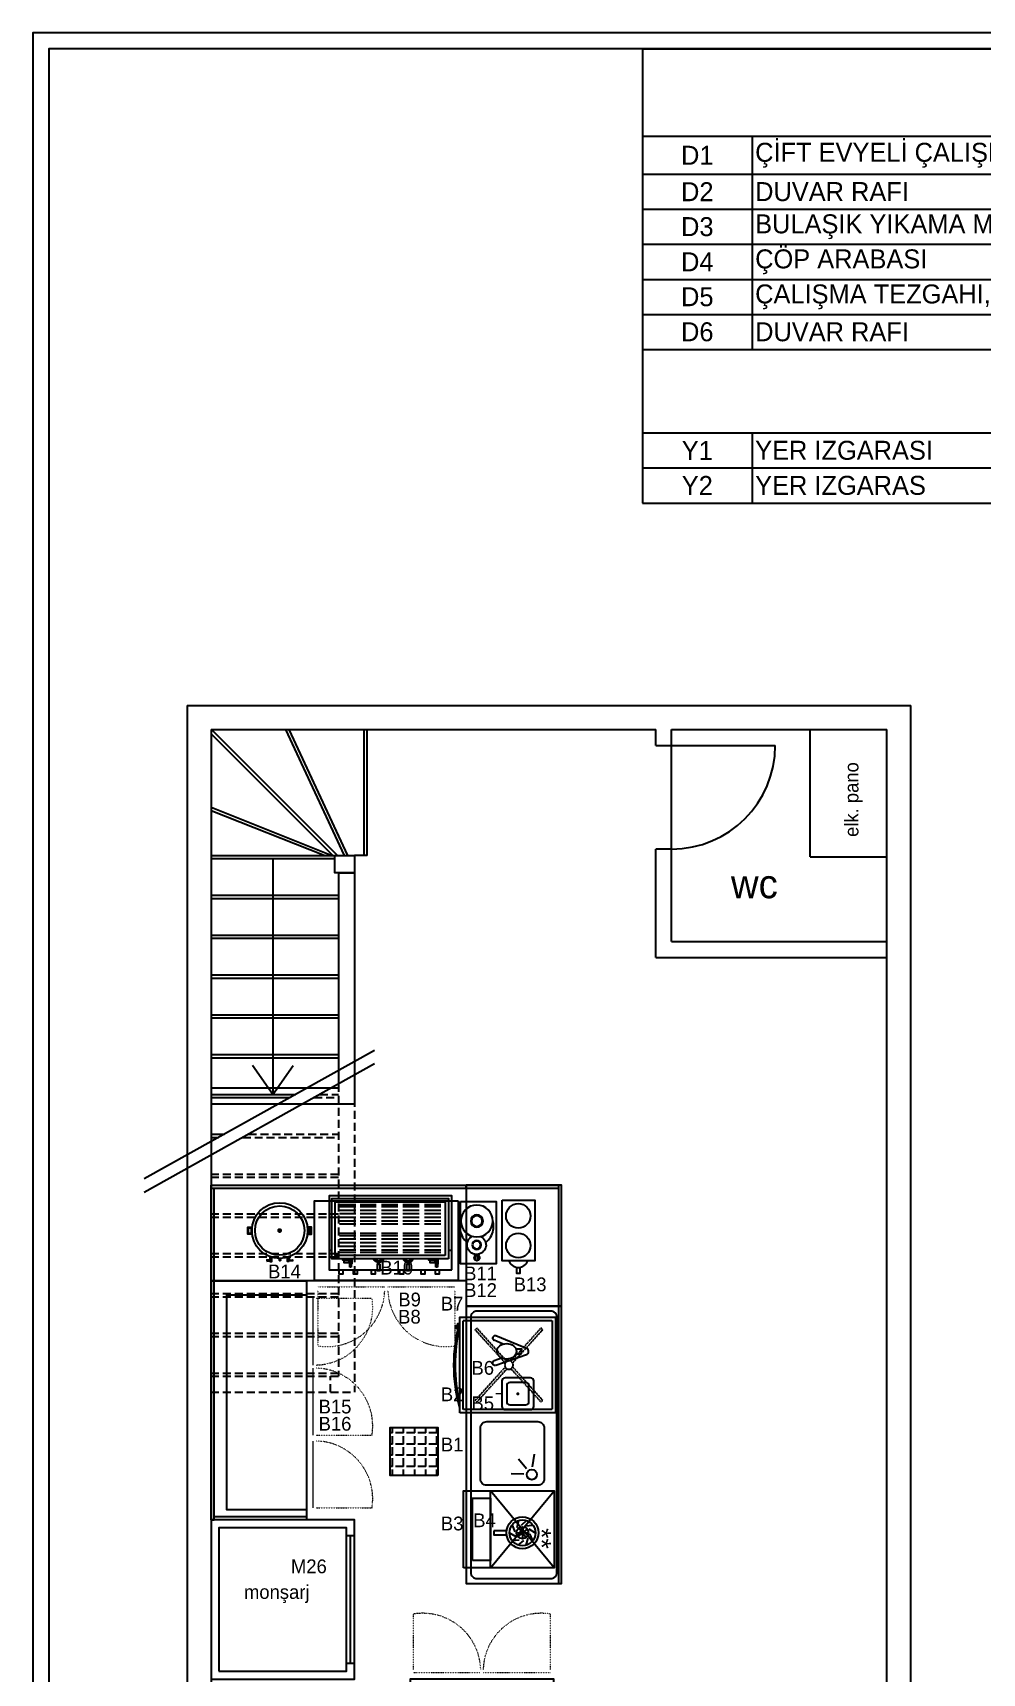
# Model space of a CAD drawing. Header units: millimetres. Extents: x 3962 to 6237, y -121 to 1593.
# Drawn here: x 4125 to 4720, y 434 to 1463 of the extents above; entities that cross this region are included whole.
import ezdxf
from ezdxf.enums import TextEntityAlignment as Align

# ---------------------------------------------------------------- set-up
doc = ezdxf.new("R2010")
doc.units = ezdxf.units.MM
doc.linetypes.add('DASHED', pattern=[0.75, 0.5, -0.25])
doc.linetypes.add('DOT', pattern=[0.25, 0, -0.25])
for name, color, linetype in [('-DWG_ANA', 7, 'Continuous'), ('0D', 1, 'Continuous'), ('0T', 7, 'Continuous'), ('AK', 7, 'Continuous'), ('S2000-002 Çizgi', 7, 'Continuous'), ('Sktürk ANTET', 7, 'Continuous')]:
    doc.layers.add(name, color=color, linetype=linetype)
doc.layers.add('-DWG_DETAY1', color=7, linetype='Continuous', lineweight=9)
doc.layers.add('-DWG_DETAY4', color=7, linetype='DOT', lineweight=18)
doc.styles.add('SKTÜRK', font='GOTHIC.TTF', dxfattribs={"height": 11})
doc.styles.get("Standard").update_dxf_attribs({"font": 'arial.ttf'})
doc.styles.add('TAKSİM', font='GOTHIC.TTF', dxfattribs={"height": 20})

# ---------------------------------------------------------------- blocks, each defined once
blk = doc.blocks.new('A$C5DCB4559')
at = {"color": 252}
for p, q in [((118.4, 337), (42, 413.4)), ((121.3, 337), (42.3, 416)), ((125.8, 337), (89, 416)), ((127.8, 337), (91, 416)), ((138, 337), (138, 416)), ((140, 337), (140, 416)), ((117.4, 337), (42, 367.1)), ((112.9, 337), (42, 365)), ((42, 337), (122, 337)), ((42, 335), (119.6, 335)), ((80.8, 335), (80.8, 187)), ((140, 337), (132, 337)), ((122, 326), (122, 191)), ((122, 326), (132, 326)), ((132, 326), (132, 181)), ((42, 312), (122, 312)), ((42, 310), (122, 310)), ((42, 287), (122, 287)), ((42, 285), (122, 285)), ((42, 262), (122, 262)), ((42, 260), (122, 260)), ((42, 237), (122, 237)), ((42, 235), (122, 235)), ((144.6, 214.6), (0, 133.9)), ((144.6, 206.1), (0, 125.4)), ((42, 212), (122, 212)), ((42, 210), (122, 210)), ((80.8, 187), (68, 205.2)), ((80.8, 187), (93.6, 205.2)), ((42, 191), (122, 191)), ((42, 187), (95.2, 187)), ((42, 185), (91.6, 185)), ((42, 181), (132, 181)), ((42, 162), (50.4, 162)), ((42, 160), (46.8, 160))]:
    blk.add_line(p, q, dxfattribs=at)
blk.add_lwpolyline([(132, 326), (119.6, 326), (119.6, 337), (132, 337)], close=True, dxfattribs=at)
at = {"layer": 'S2000-002 Çizgi', "color": 252, "linetype": 'DASHED', "ltscale": 10}
for p, q in [((132, 199.1), (132, 0)), ((110.3, 187), (122, 187)), ((122, 193.5), (122, 10)), ((106.7, 185), (122, 185)), ((61.9, 160), (122, 160)), ((65.5, 162), (122, 162)), ((42, 137), (122, 137)), ((42, 135), (122, 135)), ((42, 112), (122, 112)), ((42, 110), (122, 110)), ((42, 87), (122, 87)), ((42, 85), (122, 85)), ((42, 62), (122, 62)), ((42, 60), (122, 60)), ((42, 37), (122, 37)), ((42, 35), (122, 35)), ((42, 12), (122, 12)), ((42, 10), (122, 10)), ((117, 10), (122, 10)), ((117, 0), (117, 10)), ((42, 0), (132, 0))]:
    blk.add_line(p, q, dxfattribs=at)
blk = doc.blocks.new('espresso_2grup')
at = {"layer": '0D'}
for p, q in [((-21.3, 15.5), (-31.6, 15.5)), ((-31.6, 14), (-21.3, 14)), ((-31.6, 11.8), (-21.3, 11.8)), ((-7.8, 15.5), (-18.1, 15.5)), ((-18.1, 14), (-7.8, 14)), ((-18.1, 11.8), (-7.8, 11.8)), ((5.6, 15.5), (-4.6, 15.5)), ((-4.6, 14), (5.6, 14)), ((-4.6, 11.8), (5.6, 11.8)), ((19.1, 15.5), (8.9, 15.5)), ((8.9, 14), (19.1, 14)), ((8.9, 11.8), (19.1, 11.8)), ((32, 15.5), (21.7, 15.5)), ((21.7, 14), (32, 14)), ((21.7, 11.8), (32, 11.8)), ((-31.6, 9.6), (-21.3, 9.6)), ((-31.6, 7.4), (-21.3, 7.4)), ((-31.6, 5.1), (-21.3, 5.1)), ((-31.6, 3.3), (-21.3, 3.3)), ((-18.1, 9.6), (-7.8, 9.6)), ((-18.1, 7.4), (-7.8, 7.4)), ((-18.1, 5.1), (-7.8, 5.1)), ((-18.1, 3.3), (-7.8, 3.3)), ((-4.6, 9.6), (5.6, 9.6)), ((-4.6, 7.4), (5.6, 7.4)), ((-4.6, 5.1), (5.6, 5.1)), ((-4.6, 3.3), (5.6, 3.3)), ((8.9, 9.6), (19.1, 9.6)), ((8.9, 7.4), (19.1, 7.4)), ((8.9, 5.1), (19.1, 5.1)), ((8.9, 3.3), (19.1, 3.3)), ((21.7, 9.6), (32, 9.6)), ((21.7, 7.4), (32, 7.4)), ((21.7, 5.1), (32, 5.1)), ((21.7, 3.3), (32, 3.3)), ((-21.3, -2.4), (-31.6, -2.4)), ((-31.6, -4.1), (-21.3, -4.1)), ((-31.6, -6.3), (-21.3, -6.3)), ((-31.6, -8.6), (-21.3, -8.6)), ((-7.8, -2.4), (-18.1, -2.4)), ((-18.1, -4.1), (-7.8, -4.1)), ((-18.1, -6.3), (-7.8, -6.3)), ((-18.1, -8.6), (-7.8, -8.6)), ((5.6, -2.4), (-4.6, -2.4)), ((-4.6, -4.1), (5.6, -4.1)), ((-4.6, -6.3), (5.6, -6.3)), ((-4.6, -8.6), (5.6, -8.6)), ((19.1, -2.4), (8.9, -2.4)), ((8.9, -4.1), (19.1, -4.1)), ((8.9, -6.3), (19.1, -6.3)), ((8.9, -8.6), (19.1, -8.6)), ((32, -2.4), (21.7, -2.4)), ((21.7, -4.1), (32, -4.1)), ((21.7, -6.3), (32, -6.3)), ((21.7, -8.6), (32, -8.6)), ((-31.6, -10.8), (-21.3, -10.8)), ((-31.6, -13), (-21.3, -13)), ((-31.6, -14.6), (-21.3, -14.6)), ((-18.1, -10.8), (-7.8, -10.8)), ((-18.1, -13), (-7.8, -13)), ((-18.1, -14.6), (-7.8, -14.6)), ((-4.6, -10.8), (5.6, -10.8)), ((-4.6, -13), (5.6, -13)), ((-4.6, -14.6), (5.6, -14.6)), ((8.9, -10.8), (19.1, -10.8)), ((8.9, -13), (19.1, -13)), ((8.9, -14.6), (19.1, -14.6)), ((21.7, -10.8), (32, -10.8)), ((21.7, -13), (32, -13)), ((21.7, -14.6), (32, -14.6))]:
    blk.add_line(p, q, dxfattribs=at)
for centre in [(-11.1, -17), (7.4, -17)]:
    blk.add_arc(centre, 2.96, 212.0817, 327.9183, dxfattribs=at)
at = {"layer": '0T'}
for p, q in [((-38.5, -13.3), (-36.4, -13.3)), ((-29.8, -18.5), (-29.8, -21.6)), ((-28.9, -18.5), (-29.8, -18.5)), ((-28.9, -21.2), (-28.9, -18.5)), ((24.2, -18.5), (24.2, -21.6)), ((25.1, -18.5), (24.2, -18.5)), ((25.1, -21.2), (25.1, -18.5)), ((36.7, -13.3), (38.5, -13.3)), ((-29.4, -22), (-29.4, -23.8)), ((-29.4, -23.8), (-28.5, -23.8)), ((-28.5, -23.8), (-28.5, -21.6)), ((24.6, -22), (24.6, -23.8)), ((24.6, -23.8), (25.5, -23.8)), ((25.5, -23.8), (25.5, -21.6))]:
    blk.add_line(p, q, dxfattribs=at)
for points in [[(-38.5, -25.5), (-38.5, 21), (38.5, 21), (38.5, -25.5)], [(-36.4, -18.5), (36.7, -18.5), (36.7, 19.3), (-36.4, 19.3)], [(-34.4, -16.5), (34.7, -16.5), (34.7, 17.3), (-34.4, 17.3)], [(-28.8, -18.5), (-28.8, -19.3), (-24.1, -19.3), (-24.1, -18.5)], [(-27.8, -19.3), (-27.8, -21), (-25, -21), (-25, -19.3)], [(-11.5, -20.6), (-11.5, -21.8), (-10.6, -21.8), (-10.6, -20.6)], [(7, -20.6), (7, -21.8), (7.9, -21.8), (7.9, -20.6)], [(25.2, -18.5), (25.2, -19.3), (29.9, -19.3), (29.9, -18.5)], [(26.2, -19.3), (26.2, -21), (29.1, -21), (29.1, -19.3)], [(-30.6, -25.5), (-30.6, -28.1), (-28.3, -28.1), (-28.3, -25.5)], [(-21.6, -25.5), (-21.6, -28.1), (-19.2, -28.1), (-19.2, -25.5)], [(-11.8, -21.8), (-11.8, -26), (-10.2, -26), (-10.2, -21.8)], [(-8.1, -25.5), (-8.1, -28.1), (-5.8, -28.1), (-5.8, -25.5)], [(6.6, -21.8), (6.6, -26), (8.2, -26), (8.2, -21.8)], [(9.7, -25.5), (9.7, -28.1), (12, -28.1), (12, -25.5)], [(20.8, -25.5), (20.8, -28.1), (23.2, -28.1), (23.2, -25.5)], [(29.9, -25.5), (29.9, -28.1), (32.2, -28.1), (32.2, -25.5)]]:
    blk.add_lwpolyline(points, close=True, dxfattribs=at)
for centre, radius, start, end in [((-11.1, -17), 3.7, 205.1444, 334.8556), ((7.4, -17), 3.7, 205.1444, 334.8556), ((-29.6, -21.6), 0.2, 180, 265.8055), ((-29.6, -22), 0.2, 0, 85.8055), ((24.4, -21.6), 0.2, 180, 265.8055), ((24.4, -22), 0.2, 0, 85.8055), ((25.3, -21.2), 0.2, 180, 265.8058), ((25.3, -21.6), 0.2, 0, 85.8058)]:
    blk.add_arc(centre, radius, start, end, dxfattribs=at)
at = {"layer": 'AK'}
for centre, start, end in [((-28.7, -21.2), 180, 265.8058), ((-28.7, -21.6), 0, 85.8058)]:
    blk.add_arc(centre, 0.2, start, end, dxfattribs=at)
blk = doc.blocks.new('degirmen')
at = {"layer": '0D'}
for points in [[(1.3, -14.3), (1.3, -14.9), (-1.5, -14.9), (-1.5, -14.3)], [(-0.8, -14.9), (-0.8, -17.3), (-1.1, -17.3), (-1.1, -14.9)], [(0.9, -14.9), (0.9, -17.3), (0.6, -17.3), (0.6, -14.9)]]:
    blk.add_lwpolyline(points, dxfattribs=at)
for centre, radius in [((-0.1, 6.5), 3.87), ((-0.1, 6.5), 3.35), ((0.1, -8.5), 2.81), ((0.1, -8.5), 2.45)]:
    blk.add_circle(centre, radius, dxfattribs=at)
for start, end in [(127.2241, 54.179), (65.4662, 115.7795)]:
    blk.add_arc((-0.1, -16.8), 1.65, start, end, dxfattribs=at)
at = {"layer": '0T'}
for points in [[(-5.7, -7, -0.054984), (-7.4, -5.4, -0.093867), (-9.7, -1.6, -0.088672), (-10.6, 3, -0.067491), (-10.1, 6.6, -0.093867)], [(9.9, 7.5, -0.085751), (10.7, 3, -0.088672), (9.8, -1.6, -0.093867), (7.6, -5.4, -0.054985), (5.8, -7, -0.109161)]]:
    blk.add_lwpolyline(points, format="xyb", dxfattribs=at)
blk.add_circle((-0.1, 6.5), 10, dxfattribs=at)
blk.add_arc((0.1, -8.5), 5.95, 115.6161, 65.321, dxfattribs=at)
blk = doc.blocks.new('A$C723D60DA')
at = {"layer": 'S2000-002 Çizgi'}
for points in [[(0, 3.7), (60, 3.7), (60, 63.7), (0, 63.7)], [(53.2, 2.2), (54.6, 2.2), (54.6, 0.7), (53.2, 0.7)]]:
    blk.add_lwpolyline(points, close=True, dxfattribs=at)
at = {"layer": 'S2000-002 Çizgi', "linetype": 'DASHED', "ltscale": 0.5}
blk.add_lwpolyline([(2, 5.7), (58, 5.7), (58, 61.7), (2, 61.7)], close=True, dxfattribs=at)
for points in [[(6.8, 54.6), (7.9, 55.7)], [(6.8, 54.6), (27.7, 35.8)], [(7.9, 55.7), (28.7, 36.9)], [(31.4, 36.9), (52.1, 55.7)], [(32.4, 35.9), (53.2, 54.6)], [(52.1, 55.7), (53.2, 54.6)], [(27.6, 33.2), (6.8, 14.4)], [(28.6, 32.1), (7.9, 13.4)], [(31.3, 32.2), (52.1, 13.4)], [(32.3, 33.2), (53.2, 14.4)], [(7.9, 13.4), (6.8, 14.4)], [(52.1, 13.4), (53.2, 14.4)]]:
    blk.add_lwpolyline(points, dxfattribs=at)
at = {"layer": 'S2000-002 Çizgi'}
for points in [[(52.2, 3.2), (52.2, 3.7), (55.9, 3.7)], [(55.9, 3.3), (55.9, 2.2), (52.2, 2.2)]]:
    blk.add_lwpolyline(points, dxfattribs=at)
at = {"layer": 'S2000-002 Çizgi', "linetype": 'DASHED', "ltscale": 0.5}
blk.add_circle((30, 34.5), 2.67, dxfattribs=at)
at = {"layer": 'S2000-002 Çizgi'}
for centre, radius, start, end in [((29.9, 100.6), 100.6, 254.4941, 285.5059), ((29.9, 109.5), 108.5, 257.2819, 282.7181)]:
    blk.add_arc(centre, radius, start, end, dxfattribs=at)
blk = doc.blocks.new('A$C3C3A6592')
at = {"layer": 'S2000-002 Çizgi'}
for points in [[(0, 57), (48.3, 16.9)], [(0, 16.9), (48.3, 57)], [(0, 16.9), (48.3, 16.9)]]:
    blk.add_lwpolyline(points, dxfattribs=at)
for points in [[(0, 0), (48.3, 0), (48.3, 57), (0, 57)], [(4.6, 5.6), (43.7, 5.6), (43.7, 16.9), (4.6, 16.9)]]:
    blk.add_lwpolyline(points, close=True, dxfattribs=at)
blk.add_text('**', height=12, dxfattribs=at).set_placement((11.9, 43))
blk = doc.blocks.new('A$C0D0247C1')
at = {"layer": 'S2000-002 Çizgi'}
for points in [[(2, 0), (18, 0, 0.414214), (20, 2), (20, 18, 0.414214), (18, 20), (2, 20, 0.414214), (0, 18), (0, 2, 0.414214)], [(5, 3), (15, 3, 0.414214), (17, 5), (17, 15, 0.414214), (15, 17), (5, 17, 0.414214), (3, 15), (3, 5, 0.414214)]]:
    blk.add_lwpolyline(points, format="xyb", close=True, dxfattribs=at)
at = {"layer": 'S2000-002 Çizgi', "const_width": 1}
blk.add_lwpolyline([(9.5, 10.1, 1), (10.5, 10.1, 1)], format="xyb", close=True, dxfattribs=at)
blk.add_lwpolyline([(20, 10), (23.9, 10)], dxfattribs=at)
blk = doc.blocks.new('A$C4AF1199D')
at = {"layer": 'S2000-002 Çizgi'}
for points in [[(2.4, 20.6), (5.4, 17.1)], [(5.4, 24.6), (5.8, 20)], [(7.7, 21), (12.4, 15.2)], [(10.2, 26.1), (7.8, 22.2)], [(10.2, 21.2), (10, 14.2)], [(14.9, 24.5), (10.7, 22.7)], [(17.8, 20.4), (13.4, 21.5)], [(2.3, 15.6), (6.8, 14.5)], [(5.2, 11.5), (9.5, 13.3)], [(6.3, 18), (13.8, 18)], [(12.6, 19.9), (7.1, 15.7)], [(10, 9.9), (12.4, 13.8)], [(14.8, 11.4), (14.4, 16)], [(17.8, 15.4), (14.8, 18.9)]]:
    blk.add_lwpolyline(points, dxfattribs=at)
blk.add_lwpolyline([(8.8, 0), (11.3, 0), (11.3, 8), (8.8, 8)], close=True, dxfattribs=at)
for radius in [10, 8.12, 3.75]:
    blk.add_circle((10, 18), radius, dxfattribs=at)
blk = doc.blocks.new('A$C7D36761A')
at = {"layer": 'S2000-002 Çizgi'}
for points in [[(2.8, 21.4), (4.5, 16.8, 0.691141)], [(0, 20.5), (6.6, 1.2, 0.691141), (10.4, 1.1), (18.3, 20.3)]]:
    blk.add_lwpolyline(points, format="xyb", dxfattribs=at)
for points in [[(13.1, 15.7), (15.5, 21.4)], [(7.1, 7.7), (7.1, 4.4)], [(7.1, 4.4), (10.1, 4.4)], [(10.1, 7.7), (10.1, 4.4)]]:
    blk.add_lwpolyline(points, dxfattribs=at)
for centre, start, end in [((1.4, 21), 18.9768, 198.9768), ((16.9, 20.9), 337.5765, 157.5765)]:
    blk.add_arc(centre, 1.5, start, end, dxfattribs=at)
blk.add_ellipse((8.6, 13.6), major_axis=(0, -6.18), ratio=0.781319, dxfattribs=at)
blk = doc.blocks.new('A$C199769C9')
at = {"layer": 'S2000-002 Çizgi'}
for points in [[(2.5, 17.2), (0, 17.2), (0, 21.7), (2.5, 21.7)], [(2, 17.7), (0.5, 17.7), (0.5, 21.2), (2, 21.2)], [(37.5, 17.2), (40, 17.2), (40, 21.7), (37.5, 21.7)], [(38, 17.7), (39.5, 17.7), (39.5, 21.2), (38, 21.2)], [(12, 0.2), (14.6, 0.4), (14.6, 1), (12, 1.2)], [(28, 0.2), (25.4, 0.4), (25.4, 1), (28, 1.2)]]:
    blk.add_lwpolyline(points, close=True, dxfattribs=at)
at = {"layer": 'S2000-002 Çizgi', "const_width": 1.5}
blk.add_lwpolyline([(19.2, 19.5, 1), (20.7, 19.5, 1)], format="xyb", close=True, dxfattribs=at)
at = {"layer": 'S2000-002 Çizgi'}
for points in [[(13.9, 3.1), (13.9, 1.1)], [(13.9, 0), (15, 0), (15, 2.7)], [(13.9, 0.4), (13.9, 0)], [(20, 1.5), (20, 2)], [(26, 0), (24.9, 0), (24.9, 2.7)], [(26, 3), (26, 1.1)], [(26, 0.4), (26, 0)]]:
    blk.add_lwpolyline(points, dxfattribs=at)
for centre, radius in [((20, 19.5), 17.5), ((20, 19.5), 15.5), ((20.1, 1), 0.469)]:
    blk.add_circle(centre, radius, dxfattribs=at)
blk = doc.blocks.new('A$C3DDB3116')
at = {"layer": 'S2000-002 Çizgi'}
blk.add_lwpolyline([(0, 45.9), (20.5, 45.9), (20.5, 7.9), (0, 7.9), (0, 45.9)], dxfattribs=at)
blk.add_lwpolyline([(9.3, 3.7), (11.2, 3.7), (11.2, 0), (9.3, 0)], close=True, dxfattribs=at)
for centre in [(10.2, 36.1), (10.2, 17.5)]:
    blk.add_circle(centre, 7.7, dxfattribs=at)
blk.add_arc((10.2, 10.1), 6.37, 199.6345, 340.3655, dxfattribs=at)
blk = doc.blocks.new('A$C30E34DD5')
at = {"layer": '-DWG_DETAY4', "color": 0}
for p, q in [((30.5, 37.5), (72.5, 37.5)), ((74.5, 37.5), (116.5, 37.5))]:
    blk.add_line(p, q, dxfattribs=at)
for points in [[(30.5, 35.5), (30.5, 0.5, 0.454885), (72.5, 35.5, 0.414214)], [(116.5, 35.5), (116.5, 0.5, -0.454885), (74.5, 35.5, -0.414214)]]:
    blk.add_lwpolyline(points, format="xyb", dxfattribs=at)
blk.add_lwpolyline([(118.5, 91.5), (118.5, 41.5), (28.5, 41.5), (28.5, 91.5)], close=True)
blk = doc.blocks.new('A$C652165CA')
at = {"layer": '-DWG_ANA', "color": 0}
blk.add_lwpolyline([(28.5, 0), (28.5, 50), (163.5, 50), (163.5, 0)], close=True, dxfattribs=at)
at = {"layer": '-DWG_DETAY1', "color": 0}
for p, q in [((72.5, 54), (30.5, 54)), ((116.5, 54), (74.5, 54)), ((162.2, 54), (120.2, 54))]:
    blk.add_line(p, q, dxfattribs=at)
at = {"layer": '-DWG_DETAY4', "color": 0}
for points in [[(30.5, 56), (30.5, 91, -0.454885), (72.5, 56, -0.414214)], [(116.5, 56), (116.5, 91, 0.454885), (74.5, 56, 0.414214)], [(162.2, 56), (162.2, 91, 0.454885), (120.2, 56, 0.414214)]]:
    blk.add_lwpolyline(points, format="xyb", dxfattribs=at)
blk = doc.blocks.new('*T69')
at = {"color": 0, "linetype": 'ByBlock', "lineweight": -2, "transparency": 16777216}
for p, q in [((0, 0), (798.6, 0)), ((0, 0), (0, -285.1)), ((798.6, 0), (798.6, -285.1)), ((0, -54.9), (798.6, -54.9)), ((68.8, -54.9), (68.8, -188.7)), ((589.3, -54.9), (589.3, -188.7)), ((736, -54.9), (736, -188.7)), ((0, -78.7), (798.6, -78.7)), ((0, -100.7), (798.6, -100.7)), ((0, -122.7), (798.6, -122.7)), ((0, -144.7), (798.6, -144.7)), ((0, -166.7), (798.6, -166.7)), ((0, -188.7), (798.6, -188.7)), ((0, -241.1), (798.6, -241.1)), ((68.8, -241.1), (68.8, -285.1)), ((589.3, -241.1), (589.3, -285.1)), ((736, -241.1), (736, -285.1)), ((0, -263.1), (798.6, -263.1)), ((0, -285.1), (798.6, -285.1))]:
    blk.add_line(p, q, dxfattribs=at)
at = {"color": 0, "transparency": 16777216, "style": 'SKTÜRK'}
for s, insert, char_height, width, attachment_point in [('D- BULAŞIK YIKAMA', (399.3, -27.5), 19.857, 794.584, 5), ('D1', (34.4, -66.8), 11.91, 64.792, 5), ('ÇİFT EVYELİ ÇALIŞMA TEZGAHI', (70.7, -66.8), 11.914, 516.554, 4), ('1', (767.3, -66.8), 11.9, 58.613, 5), ('D2', (34.4, -89.7), 11.91, 64.792, 5), ('DUVAR RAFI', (70.7, -89.7), 11.91, 516.554, 4), ('1', (767.3, -89.7), 11.9, 58.613, 5), ('BULAŞIK YIKAMA MAKİNASI', (70.7, -111.7), 11.914, 516.554, 4), ('D3', (34.4, -111.7), 11.91, 64.792, 5), ('1', (767.3, -111.7), 11.9, 58.613, 5), ('ÇÖP ARABASI', (70.7, -133.7), 11.914, 516.554, 4), ('D4', (34.4, -133.7), 11.91, 64.792, 5), ('1', (767.3, -133.7), 11.9, 58.613, 5), ('D5', (34.4, -155.7), 11.91, 64.792, 5), ('ÇALIŞMA TEZGAHI, TABAN VE ARA RAFLI', (70.7, -155.7), 11.914, 516.554, 4), ('1', (767.3, -155.7), 11.9, 58.613, 5), ('D6', (34.4, -177.7), 11.91, 64.792, 5), ('DUVAR RAFI', (70.7, -177.7), 11.91, 516.554, 4), ('1', (767.3, -177.7), 11.9, 58.613, 5), ('Y- YER IZGARASI', (399.3, -214.9), 19.857, 794.584, 5), ('Y1', (34.4, -252.1), 11.91, 64.792, 5), ('YER IZGARASI', (70.7, -252.1), 11.914, 516.554, 4), ('2', (767.3, -252.1), 11.9, 58.613, 5), ('Y2', (34.4, -274.1), 11.91, 64.792, 5), ('YER IZGARAS', (70.7, -274.1), 11.914, 516.554, 4), ('3', (767.3, -274.1), 11.9, 58.613, 5)]:
    blk.add_mtext(s, dxfattribs=dict(at, insert=insert, char_height=char_height, width=width, attachment_point=attachment_point))

msp = doc.modelspace()

# ---------------------------------------------------------------- hatches: boundary and pattern name
h = msp.add_hatch()
h.set_pattern_fill('ANGLE', color=256)
h.set_pattern_definition([(180, (12536.626, -2153.6886), (0, 6.985), [5.08, -1.905]), (90, (12536.626, -2153.6886), (6.985, 4e-16), [5.08, -1.905])])
h.paths.add_polyline_path([(4348.8, 587.8), (4378.8, 587.8), (4378.8, 557.8), (4348.8, 557.8)])

# ---------------------------------------------------------------- linework, layer by layer
for p, q in [((4221.4, 1041), (4221.4, 286)), ((4221.4, 1041), (4675.4, 1041)), ((4675.4, 286), (4675.4, 1041)), ((4236.4, 1026), (4236.4, 301)), ((4236.4, 1026), (4515.4, 1026)), ((4515.4, 1016), (4515.4, 1026)), ((4525.4, 1026), (4660.4, 1026)), ((4525.4, 893), (4525.4, 1026)), ((4612.4, 946), (4612.4, 1026)), ((4660.4, 301), (4660.4, 1026)), ((4515.4, 1016), (4590.4, 1016)), ((4515.4, 883), (4515.4, 951)), ((4525.4, 951), (4515.4, 951)), ((4612.4, 946), (4660.4, 946)), ((4525.4, 893), (4660.4, 893)), ((4515.4, 883), (4660.4, 883)), ((4321.4, 520), (4326.4, 520)), ((4323.9, 440), (4323.9, 520)), ((4321.4, 440), (4326.4, 440))]:
    msp.add_line(p, q)
for points in [[(4236.4, 740), (4396.4, 740), (4396.4, 680), (4236.4, 680)], [(4396.4, 738), (4236.4, 738), (4236.4, 740), (4396.4, 740)], [(4238.4, 738), (4236.4, 738), (4236.4, 680), (4238.4, 680)], [(4396.4, 664), (4456.4, 664), (4456.4, 740), (4396.4, 740)], [(4454.4, 738), (4396.4, 738), (4396.4, 740), (4454.4, 740)], [(4454.4, 664), (4456.4, 664), (4456.4, 740), (4454.4, 740)], [(4393, 729.8), (4415.4, 729.8), (4415.4, 690.6), (4393, 690.6)], [(4236.4, 680), (4296.4, 680), (4296.4, 530), (4236.4, 530)], [(4238.4, 680), (4236.4, 680), (4236.4, 530), (4238.4, 530)], [(4378.8, 557.8), (4348.8, 557.8), (4348.8, 587.8), (4378.8, 587.8)], [(4236.4, 430), (4326.4, 430), (4326.4, 530), (4236.4, 530)], [(4238.4, 532), (4296.4, 532), (4296.4, 530), (4238.4, 530)], [(4241.4, 435), (4321.4, 435), (4321.4, 525), (4241.4, 525)]]:
    msp.add_lwpolyline(points, close=True)
msp.add_arc((4525.4, 1016), 65, 270, 0)
at = {"layer": 'S2000-002 Çizgi'}
for p, q in [((4434.4, 562), (4429.4, 568.1)), ((4434.4, 562), (4429.4, 568.1)), ((4438.2, 563.2), (4439.3, 571.1)), ((4438.2, 563.2), (4439.3, 571.1)), ((4432.7, 558.6), (4424.8, 558.8))]:
    msp.add_line(p, q, dxfattribs=at)
for points in [[(4396.4, 664), (4396.4, 490), (4456.4, 490), (4456.4, 664)], [(4396.4, 664), (4396.4, 490), (4456.4, 490), (4456.4, 664)], [(4454.4, 664), (4454.4, 490), (4456.4, 490), (4456.4, 664)], [(4454.4, 664), (4454.4, 490), (4456.4, 490), (4456.4, 664)]]:
    msp.add_lwpolyline(points, close=True, dxfattribs=at)
for points in [[(4399.4, 657), (4399.4, 497, 0.414214), (4403.4, 493), (4449.4, 493, 0.414214), (4453.4, 497), (4453.4, 657, 0.414214), (4449.4, 661), (4403.4, 661, 0.414214)], [(4399.4, 657), (4399.4, 497, 0.414214), (4403.4, 493), (4449.4, 493, 0.414214), (4453.4, 497), (4453.4, 657, 0.414214), (4449.4, 661), (4403.4, 661, 0.414214)], [(4405.4, 555.6), (4405.4, 587.6, -0.414214), (4409.4, 591.6), (4441.4, 591.6, -0.414214), (4445.4, 587.6), (4445.4, 555.6, -0.414214), (4441.4, 551.6), (4409.4, 551.6, -0.414214)], [(4405.4, 555.6), (4405.4, 587.6, -0.414214), (4409.4, 591.6), (4441.4, 591.6, -0.414214), (4445.4, 587.6), (4445.4, 555.6, -0.414214), (4441.4, 551.6), (4409.4, 551.6, -0.414214)]]:
    msp.add_lwpolyline(points, format="xyb", close=True, dxfattribs=at)
msp.add_circle((4437.7, 558.3), 3.19, dxfattribs=at)
msp.add_circle((4437.7, 558.3), 3.19, dxfattribs=at)
at = {"layer": 'Sktürk ANTET'}
for points in [[(4124.6, 8.3), (6134.6, 8.3), (6134.6, 1463.3), (4124.6, 1463.3)], [(4134.6, 18.3), (6124.6, 18.3), (6124.6, 1453.3), (4134.6, 1453.3)]]:
    msp.add_lwpolyline(points, close=True, dxfattribs=at)

# ---------------------------------------------------------------- block references
for name, p in [('*T69', (4507.1, 1453.3)), ('A$C5DCB4559', (4194.4, 610)), ('A$C30E34DD5', (4272.9, 638.6))]:
    msp.add_blockref(name, p)
at = {"xscale": -1}
for name, p in [('espresso_2grup', (4349, 712.3)), ('degirmen', (4403.1, 711))]:
    msp.add_blockref(name, p, dxfattribs=at)
at = {"rotation": 270}
msp.add_blockref('A$C652165CA', (4246.4, 699.6), dxfattribs=at)
at = {"xscale": -1, "rotation": 180}
msp.add_blockref('A$C30E34DD5', (4332.9, 471.5), dxfattribs=at)
at = {"layer": 'S2000-002 Çizgi'}
for name, p in [('A$C199769C9', (4259.5, 692)), ('A$C3DDB3116', (4419, 684.6))]:
    msp.add_blockref(name, p, dxfattribs=at)
at = {"layer": 'S2000-002 Çizgi', "xscale": -1, "rotation": 270}
for name, p in [('A$C723D60DA', (4388.8, 597.1)), ('A$C3C3A6592', (4394.8, 499.8))]:
    msp.add_blockref(name, p, dxfattribs=at)
at = {"layer": 'S2000-002 Çizgi'}
for name, p, rotation in [('A$C7D36761A', (4435.5, 627.1), 89.99999999999999), ('A$C0D0247C1', (4438.9, 619.1), 180), ('A$C4AF1199D', (4413.8, 531.8), 270)]:
    msp.add_blockref(name, p, dxfattribs=dict(at, rotation=rotation))

# ---------------------------------------------------------------- texts
at = {"style": 'TAKSİM'}
msp.add_text('elk. pano', height=8.64, rotation=90, dxfattribs=at).set_placement((4642.6, 958.6))
for s, height, p in [('wc', 18, (4562.6, 920.1)), ('monşarj', 8.64, (4257.1, 480.3))]:
    msp.add_text(s, height=height, dxfattribs=at).set_placement(p)
for s, p in [('B14', (4282.5, 681.5)), ('B10', (4352.9, 683.9)), ('B11', (4405.5, 680.3)), ('B13', (4436.6, 673.4)), ('B9', (4361, 663.9)), ('B7', (4387.7, 661.3)), ('B12', (4405.5, 669.8)), ('B8', (4360.9, 653.1)), ('B6', (4406.9, 621)), ('B2', (4387.7, 604.4)), ('B15', (4314.2, 596.7)), ('B5', (4406.9, 598.8)), ('B16', (4314.2, 585.9)), ('B1', (4387.7, 572.9)), ('B3', (4387.7, 523.3)), ('B4', (4408, 525.3)), ('M26', (4297.8, 496.4))]:
    msp.add_text(s, height=8.64, dxfattribs=at).set_placement(p, align=Align.CENTER)

doc.saveas('drawing.dxf')
